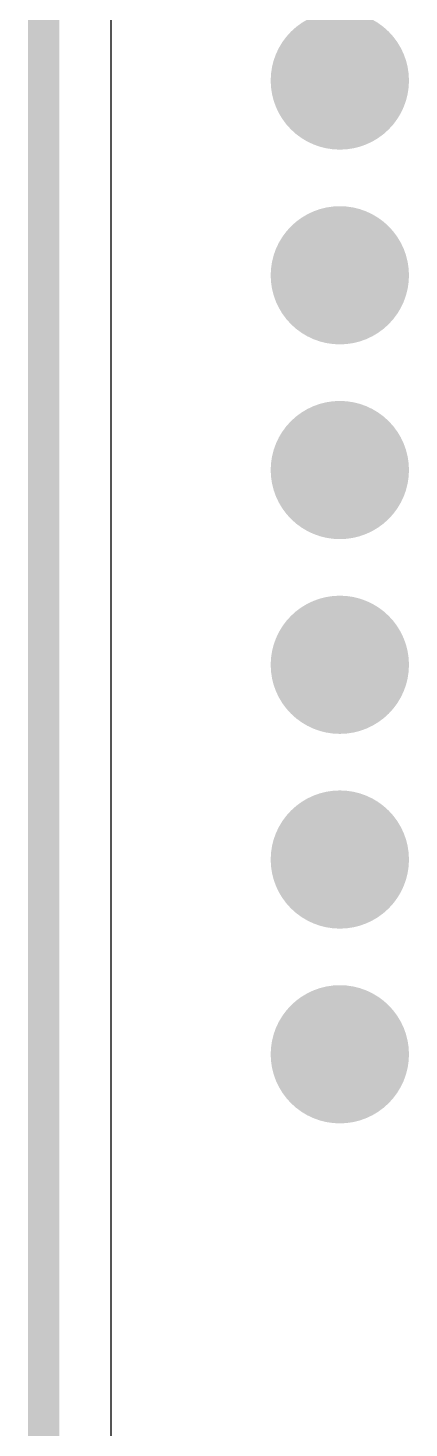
# Model space of a CAD drawing. Extents: x 93.4 to 105.8, y 174.9 to 200.
# Drawn here: x 93.41 to 94.95, y 189.02 to 194.68 of the extents above; entities that cross this region are included whole.
import ezdxf

# ---------------------------------------------------------------- set-up
doc = ezdxf.new("R2010")
doc.units = 0
for name, color, linetype in [('BOTTOMLAYER', 5, 'CONTINUOUS'), ('KEEPOUTLAYER', 6, 'CONTINUOUS'), ('MULTILAYER', 9, 'CONTINUOUS'), ('TOPLAYER', 1, 'CONTINUOUS'), ('VIAHOLELAYER', 16, 'CONTINUOUS')]:
    doc.layers.add(name, color=color, linetype=linetype)

msp = doc.modelspace()

# ---------------------------------------------------------------- linework, layer by layer
at = {"layer": 'BOTTOMLAYER'}
msp.add_line((93.747501, 185.928538), (93.747501, 198.928533), dxfattribs=at)
at = {"layer": 'BOTTOMLAYER', "const_width": 0.2794}
for points in [[(94.532305, 194.471, 1), (94.811705, 194.471, 1)], [(94.532305, 193.6836, 1), (94.811705, 193.6836, 1)], [(94.532305, 192.8962, 1), (94.811705, 192.8962, 1)], [(94.532305, 192.1088, 1), (94.811705, 192.1088, 1)], [(94.532305, 191.3214, 1), (94.811705, 191.3214, 1)], [(94.532305, 190.534, 1), (94.811705, 190.534, 1)]]:
    msp.add_lwpolyline(points, format="xyb", close=True, dxfattribs=at)
at = {"layer": 'KEEPOUTLAYER', "const_width": 0.127}
msp.add_lwpolyline([(93.475576, 185.928538), (93.475576, 198.928533)], dxfattribs=at)
at = {"layer": 'MULTILAYER', "const_width": 0.2794}
for points in [[(94.532305, 194.471, 1), (94.811705, 194.471, 1)], [(94.532305, 193.6836, 1), (94.811705, 193.6836, 1)], [(94.532305, 192.8962, 1), (94.811705, 192.8962, 1)], [(94.532305, 192.1088, 1), (94.811705, 192.1088, 1)], [(94.532305, 191.3214, 1), (94.811705, 191.3214, 1)], [(94.532305, 190.534, 1), (94.811705, 190.534, 1)]]:
    msp.add_lwpolyline(points, format="xyb", close=True, dxfattribs=at)
at = {"layer": 'TOPLAYER'}
msp.add_line((93.747501, 185.928538), (93.747501, 198.928533), dxfattribs=at)
at = {"layer": 'TOPLAYER', "const_width": 0.2794}
for points in [[(94.532305, 194.471, 1), (94.811705, 194.471, 1)], [(94.532305, 193.6836, 1), (94.811705, 193.6836, 1)], [(94.532305, 192.8962, 1), (94.811705, 192.8962, 1)], [(94.532305, 192.1088, 1), (94.811705, 192.1088, 1)], [(94.532305, 191.3214, 1), (94.811705, 191.3214, 1)], [(94.532305, 190.534, 1), (94.811705, 190.534, 1)]]:
    msp.add_lwpolyline(points, format="xyb", close=True, dxfattribs=at)
at = {"layer": 'VIAHOLELAYER', "const_width": 0.1524}
for points in [[(94.595805, 194.471, 1), (94.748205, 194.471, 1)], [(94.595805, 193.6836, 1), (94.748205, 193.6836, 1)], [(94.595805, 192.8962, 1), (94.748205, 192.8962, 1)], [(94.595805, 192.1088, 1), (94.748205, 192.1088, 1)], [(94.595805, 191.3214, 1), (94.748205, 191.3214, 1)], [(94.595805, 190.534, 1), (94.748205, 190.534, 1)]]:
    msp.add_lwpolyline(points, format="xyb", close=True, dxfattribs=at)

doc.saveas('drawing.dxf')
